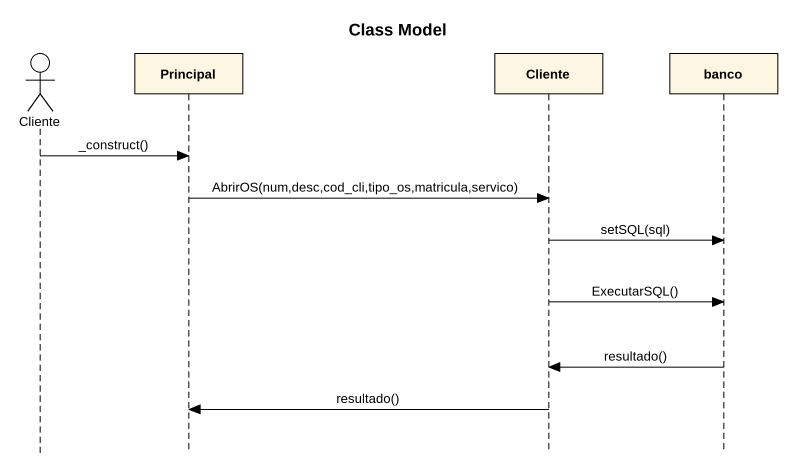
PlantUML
@startuml
title Class Model
hide footbox
actor Cliente
participant Principal
participant "Cliente" as Cliente_2
participant banco

Cliente -> Principal : _construct()
Principal -> Cliente_2 : AbrirOS(num,desc,cod_cli,tipo_os,matricula,servico)
Cliente_2 -> banco : setSQL(sql)
Cliente_2 -> banco : ExecutarSQL()
banco -> Cliente_2 : resultado()
Cliente_2 -> Principal : resultado()
@enduml
